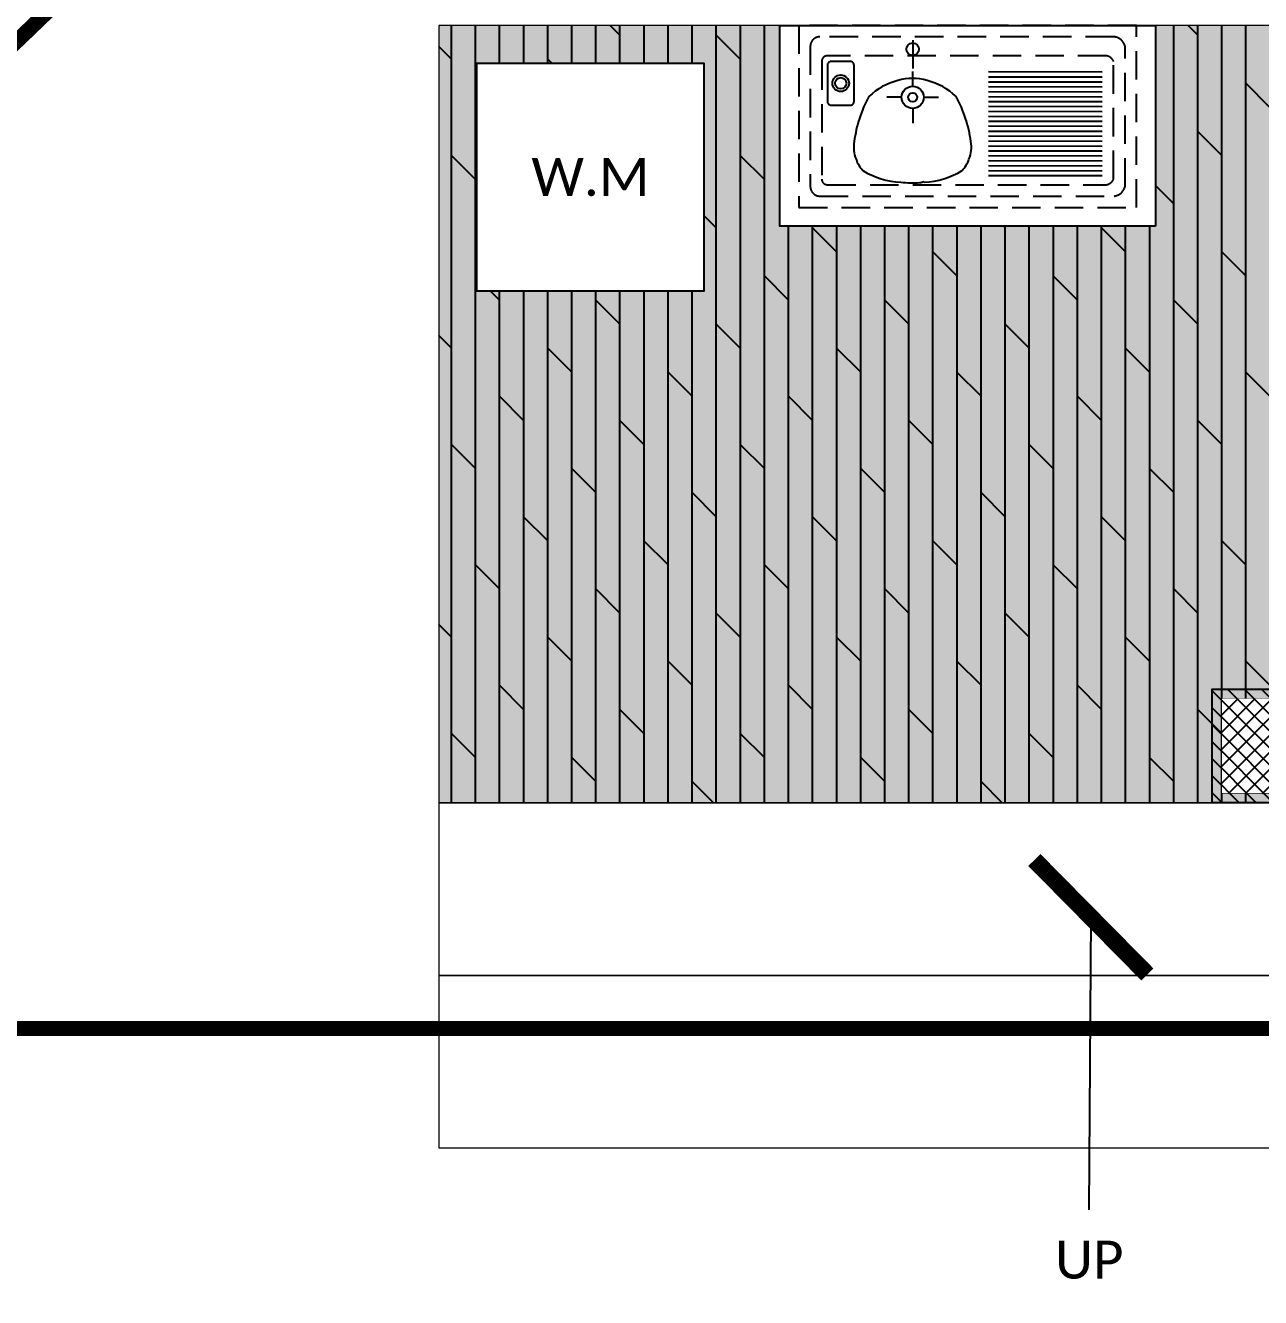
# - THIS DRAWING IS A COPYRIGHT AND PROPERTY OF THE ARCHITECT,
# Model space of a CAD drawing. Header units: millimetres. Extents: x -620 to 17580, y -3355 to 14690.
# Drawn here: x 5110 to 8367, y -3355 to 0 of the extents above; entities that cross this region are included whole.
import ezdxf

# ---------------------------------------------------------------- set-up
doc = ezdxf.new("R2010")
doc.units = ezdxf.units.MM
doc.header["$LTSCALE"] = 150
doc.set_wipeout_variables(frame=1)
doc.linetypes.add('DASHED', pattern=[0.75, 0.5, -0.25])
for name, color, linetype in [('ad-Arrow', 32, 'Continuous'), ('ad-Furniture', 8, 'Continuous'), ('ad-MS Columns', 1, 'Continuous'), ('ad-RCC', 3, 'Continuous'), ('ad-RCC Hatch', 125, 'Continuous'), ('ad-Text main', 7, 'Continuous')]:
    doc.layers.add(name, color=color, linetype=linetype)
doc.layers.add('ad-Primary Roof', color=5, linetype='Continuous', true_color=0x0000ff)
doc.layers.add('ad-Verandah', color=7, linetype='Continuous', true_color=0xa57c52)
doc.styles.add('6 U T S R N_Corridor-Basement$0$Standard', font='arial.ttf')
doc.styles.get("Standard").update_dxf_attribs({"font": 'calibril.ttf'})
doc.dimstyles.new('A-100-DIM-INT (MM-FT)', dxfattribs={"dimscale": 50, "dimtxt": 2.4, "dimasz": 1, "dimexe": 5, "dimexo": 100, "dimgap": 1, "dimtad": 0, "dimdec": 0, "dimdsep": 46, "dimtxsty": 'Standard', "dimblk": 'ARCHTICK', "dimcen": 0.025, "dimse1": 1, "dimse2": 1, "dimclrd": 256, "dimclre": 256, "dimclrt": 256, "dimazin": 2, "dimtfac": 1, "dimtdec": 0, "dimtix": 1, "dimtmove": 2, "dimatfit": 3, "dimldrblk": 'ARCHTICK', "dimfxl": 1, "dimtolj": 1, "dimtzin": 0, "dimarcsym": 0})

# ---------------------------------------------------------------- blocks, each defined once
blk = doc.blocks.new('1625E_Roof Plan')
at = {"layer": 'ad-Primary Roof', "linetype": 'DASHED', "ltscale": 2, "const_width": 40}
blk.add_lwpolyline([(12570, -2645), (2380, -2645), (7475, 2255)], close=True, dxfattribs=at)
blk = doc.blocks.new('A$C42b14ea2')
at = {"layer": 'ad-RCC Hatch', "transparency": 33554687}
h = blk.add_hatch(dxfattribs=at)
h.set_pattern_fill('ANSI31', color=256, scale=10)
h.set_pattern_definition([(45, (13250, 8645), (-22.45064, 22.45064), [])])
h.paths.add_polyline_path([(0, 0), (300, 0), (300, 300), (0, 300)])
at = {"layer": 'ad-RCC'}
blk.add_lwpolyline([(0, 0), (300, 0), (300, 300), (0, 300)], close=True, dxfattribs=at)
blk = doc.blocks.new('1625E_Columns')
at = {"layer": 'ad-RCC', "xscale": -1}
blk.add_blockref('A$C42b14ea2', (8540, -2050), dxfattribs=at)
blk = doc.blocks.new('zw$B0BD')
blk.add_wipeout([(0, 0), (250, 0), (250, -250), (0, -250)])
at = {"layer": 'ad-MS Columns'}
h = blk.add_hatch(dxfattribs=at)
h.set_pattern_fill('ANSI31', color=256, scale=10)
h.set_pattern_definition([(45, (4e-12, -250), (-22.4506, 22.4506), [])])
h.paths.add_polyline_path([(0, 0), (250, 0), (250, -250), (0, -250)])
at = {"layer": 'ad-MS Columns', "const_width": 1}
blk.add_lwpolyline([(0, 0), (250, 0), (250, -250), (0, -250)], close=True, dxfattribs=at)
blk = doc.blocks.new('zw$BD87')
at = {"layer": 'ad-MS Columns'}
blk.add_blockref('zw$B0BD', (-3855, -1775), dxfattribs=at)
blk = doc.blocks.new('6 BCDFGHJKX_Typical Floor plan$0$zw$6679')
blk.add_wipeout([(0, 0), (990, 0), (990, -529.6), (0, -529.6)])
at = {"color": 0}
for p, q in [((350, -39.1), (350, -113.6)), ((350, -160.1), (350, -121.3)), ((850, -122.9), (550, -122.3)), ((550, -135.3), (850, -135.9)), ((550, -148.3), (850, -148.9)), ((550, -161.2), (850, -161.9)), ((320.7, -189.4), (281.9, -189.4)), ((379.4, -189.4), (418.1, -189.4)), ((550, -174.2), (850, -174.9)), ((550, -187.2), (850, -187.9)), ((550, -200.2), (850, -200.8)), ((350, -218.7), (350, -257.4)), ((550, -213.2), (850, -213.8)), ((550, -226.2), (850, -226.8)), ((550, -239.1), (850, -239.8)), ((550, -252.1), (850, -252.8)), ((550, -265.1), (850, -265.8)), ((550, -278.5), (850, -279.1)), ((550, -291.5), (850, -292.1)), ((550, -304.4), (850, -305.1)), ((550, -317.4), (850, -318.1)), ((550, -330.4), (850, -331.1)), ((550, -343.4), (850, -344)), ((550, -356.4), (850, -357)), ((550, -369.4), (850, -370)), ((550, -382.3), (850, -383)), ((550, -395.3), (850, -396))]:
    blk.add_line(p, q, dxfattribs=at)
blk.add_lwpolyline([(990, -529.6), (0, -529.6), (0, 0), (990, 0)], close=True)
at = {"color": 0, "linetype": 'DASHED'}
blk.add_lwpolyline([(940, -480), (940, 0), (50, 0), (50, -480)], close=True, dxfattribs=at)
for points in [[(910, -425), (910, -55, 0.313965), (881, -30), (105, -30, 0.414214), (80, -55), (80, -425, 0.414214), (105, -450), (881, -450, 0.313965)], [(880, -405), (880, -95, 0.25996), (861, -80), (125, -80, 0.414214), (110, -95), (110, -405, 0.414214), (125, -420), (861, -420, 0.25996)]]:
    blk.add_lwpolyline(points, format="xyb", close=True, dxfattribs=at)
at = {"color": 0}
blk.add_lwpolyline([(125, -105), (125, -200.2, 0.414214), (135, -210.2), (185.4, -210.2, 0.414214), (195.4, -200.2), (195.4, -105, 0.414214), (185.4, -95), (135, -95, 0.414214)], format="xyb", close=True, dxfattribs=at)
for centre, radius in [((350, -62.6), 16.5), ((160.2, -152.6), 22), ((160.2, -152.6), 15), ((350, -189.4), 29.3), ((350, -189.4), 11.7)]:
    blk.add_circle(centre, radius, dxfattribs=at)
for points in [[(311, -145.4), (282.2, -152.3), (255.8, -166.9), (234.6, -187.7)], [(388.1, -145.4), (362.9, -137.9), (336.1, -137.9), (311, -145.4)], [(464.5, -187.7), (443.3, -167), (416.9, -152.3), (388.1, -145.4)], [(234.6, -187.7), (214.3, -224.4), (201.1, -264.6), (195.9, -306.2)], [(503.2, -306.2), (498, -264.6), (484.8, -224.4), (464.5, -187.7)], [(195.9, -306.2), (192.7, -321.9), (194.4, -338.2), (200.9, -352.7)], [(498.2, -352.8), (504.7, -338.2), (506.5, -321.9), (503.3, -306.2)], [(200.9, -352.8), (204.3, -364.1), (210.4, -374.3), (218.8, -382.6)], [(480.3, -382.6), (488.7, -374.3), (494.8, -364.1), (498.2, -352.8)], [(218.8, -382.6), (248.9, -401.4), (283.5, -411.9), (318.9, -412.9)], [(380.2, -412.9), (415.7, -411.9), (450.2, -401.4), (480.3, -382.6)], [(318.9, -412.9), (335.4, -415.6), (352.1, -416.2), (368.7, -414.4)], [(368.7, -414.4), (372.5, -413.8), (376.2, -412.9), (379.9, -411.9)]]:
    blk.add_open_spline(points, degree=3, dxfattribs=at)
blk = doc.blocks.new('zw$3FE3')
blk.add_wipeout([(-300, -300), (-300, 300), (300, 300), (300, -300)])
at = {"layer": 'ad-Furniture'}
blk.add_lwpolyline([(-300, -300), (300, -300), (300, 300), (-300, 300)], close=True, dxfattribs=at)
at = {"layer": 'ad-Furniture', "insert": (0, 0), "char_height": 100, "width": 393.189, "attachment_point": 5, "bg_fill": 2}
blk.add_mtext('\\pxqc;W.M', dxfattribs=at)
blk = doc.blocks.new('zw$2927')
at = {"layer": 'ad-Furniture'}
for name, p in [('6 BCDFGHJKX_Typical Floor plan$0$zw$6679', (-5020, -13620)), ('zw$3FE3', (-5520, -14020))]:
    blk.add_blockref(name, p, dxfattribs=at)
blk = doc.blocks.new('_ArchTick')
at = {"color": 0, "linetype": 'ByBlock', "const_width": 0.15}
blk.add_lwpolyline([(-0.5, -0.5), (0.5, 0.5)], dxfattribs=at)
blk = doc.blocks.new('zw$3055')
at = {"layer": 'ad-Verandah', "transparency": 33554559}
h = blk.add_hatch(color=256, dxfattribs=at)
h.dxf.hatch_style = 1
h.paths.add_polyline_path([(13640, -8875), (12120, -8875), (12120, -13620), (6200, -13620), (6200, -15670), (13640, -15670)])
at = {"layer": 'ad-Verandah', "transparency": 33554687}
h = blk.add_hatch(dxfattribs=at)
h.set_pattern_fill('DOLMIT', color=256, scale=10, angle=90)
h.set_pattern_definition([(90, (-1084315.54, 661200.024), (-63.5, 5e-14), []), (135, (-1084315.54, 661200.02), (-126.999913, -126.999913), [89.80256, -179.605122])])
h.paths.add_polyline_path([(13640, -8875), (12120, -8875), (12120, -13620), (6200, -13620), (6200, -15670), (13640, -15670)])
at = {"layer": 'ad-Verandah', "lineweight": 9}
for points in [[(13640, -8875), (12120, -8875), (12120, -13620), (6200, -13620), (6200, -15670), (13640, -15670)], [(6200, -15670), (6200, -16125), (9750, -16125), (9750, -15670)], [(6200, -16125), (6200, -16580), (9750, -16580), (9750, -16125)]]:
    blk.add_lwpolyline(points, close=True, dxfattribs=at)
at = {"layer": 'ad-Text main', "insert": (7915.7, -16875.2), "char_height": 100, "width": 207.6, "attachment_point": 5, "style": '6 U T S R N_Corridor-Basement$0$Standard', "bg_fill": 2}
blk.add_mtext('{\\fCalibri Light|b0|i0|c0|p34;UP}', dxfattribs=at)
at = {"layer": 'ad-Arrow'}
blk.add_leader([(7920, -15971.7, 0), (7915, -16743.3)], dimstyle='A-100-DIM-INT (MM-FT)', override={"dimscale": 1, "dimasz": 300, "dimgap": 50, "dimtad": 0}, dxfattribs=at)

msp = doc.modelspace()

# ---------------------------------------------------------------- block references
at = {"layer": 'ad-Verandah', "rotation": 360}
msp.add_blockref('zw$3055', (0, 13620), dxfattribs=at)

# ---------------------------------------------------------------- next in the draw order: block references
msp.add_blockref('1625E_Roof Plan', (0, 0))

# ---------------------------------------------------------------- next in the draw order: block references
at = {"layer": 'ad-Furniture', "rotation": 360}
msp.add_blockref('zw$2927', (12120, 13620), dxfattribs=at)

# ---------------------------------------------------------------- next in the draw order: block references
at = {"layer": 'ad-MS Columns'}
msp.add_blockref('zw$BD87', (12120, 0), dxfattribs=at)

# ---------------------------------------------------------------- next in the draw order: block references
msp.add_blockref('1625E_Columns', (0, 0))

doc.saveas('drawing.dxf')
